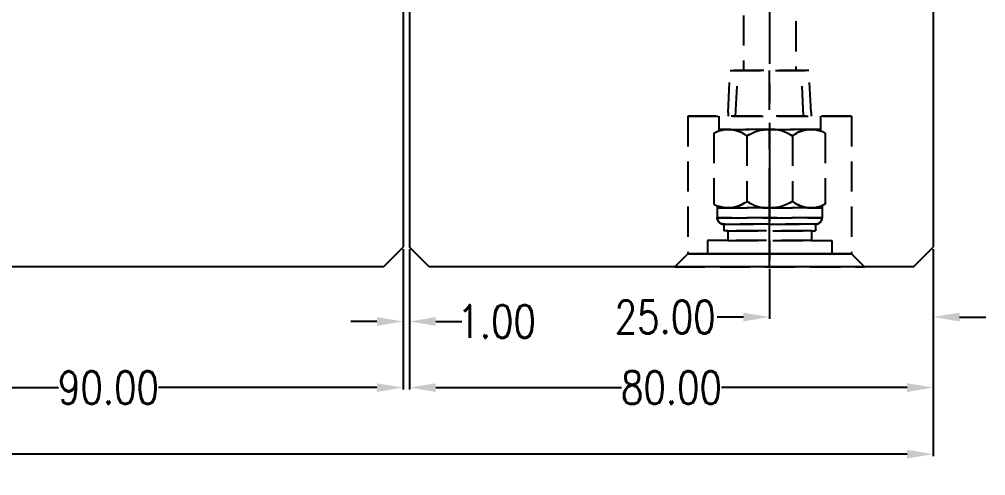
# Model space of a CAD drawing. Header units: millimetres. Extents: x 23490 to 24685, y -23248 to -22403.
# Drawn here: x 23681.6 to 23829.2, y -22842.4 to -22772.7 of the extents above; entities that cross this region are included whole.
import ezdxf

# ---------------------------------------------------------------- set-up
doc = ezdxf.new("R2010")
doc.units = ezdxf.units.MM
doc.header["$LTSCALE"] = 8
doc.linetypes.add('CENTER', pattern=[2, 1.25, -0.25, 0.25, -0.25])
doc.linetypes.add('HIDDEN', pattern=[0.375, 0.25, -0.125])
doc.layers.get('DEFPOINTS').update_dxf_attribs({"color": 6})
doc.layers.add('dim', color=3, linetype='Continuous', lineweight=15)
doc.layers.add('WT', color=4, linetype='Continuous')
doc.styles.get("Standard").update_dxf_attribs({"font": 'txt.shx', "width": 0.8, "bigfont": 'chineset.shx'})
doc.dimstyles.new('ISO-25', dxfattribs={"dimtxt": 5, "dimasz": 4, "dimexe": 0.3, "dimexo": 0.3, "dimtad": 0, "dimzin": 1, "dimdsep": 46, "dimtxsty": 'Standard', "dimcen": 0, "dimclrd": 3, "dimclre": 3, "dimclrt": 3, "dimazin": 0, "dimtfac": 1, "dimtofl": 0, "dimtmove": 0, "dimatfit": 0, "dimfxl": 0, "dimarcsym": 0})

# ---------------------------------------------------------------- blocks, each defined once
blk = doc.blocks.new('*D25799')
at = {"layer": 'DEFPOINTS', "color": 0}
for p in [(23740.17, -22807.49), (23741.17, -22807.49), (23741.17, -22818.82)]:
    blk.add_point(p, dxfattribs=at)
at = {"layer": 'dim', "color": 3, "lineweight": -2}
for p, q in [((23740.17, -22807.79), (23740.17, -22819.12)), ((23741.17, -22807.79), (23741.17, -22819.12)), ((23736.17, -22818.82), (23732.17, -22818.82)), ((23745.17, -22818.82), (23749.17, -22818.82))]:
    blk.add_line(p, q, dxfattribs=at)
at = {"layer": 'dim', "color": 3}
for points in [[(23736.17, -22819.49), (23736.17, -22818.15), (23740.17, -22818.82)], [(23745.17, -22818.15), (23745.17, -22819.49), (23741.17, -22818.82)]]:
    blk.add_solid(points, dxfattribs=at)
at = {"layer": 'dim', "color": 3, "insert": (23754.46, -22818.82), "char_height": 5, "attachment_point": 5}
blk.add_mtext('1.00', dxfattribs=at)
blk = doc.blocks.new('*D25800')
at = {"layer": 'DEFPOINTS', "color": 0}
for p in [(23741.17, -22807.49), (23821.17, -22807.49), (23821.17, -22828.91)]:
    blk.add_point(p, dxfattribs=at)
at = {"layer": 'dim', "color": 3, "lineweight": -2}
for p, q in [((23741.17, -22807.79), (23741.17, -22829.21)), ((23821.17, -22807.79), (23821.17, -22829.21)), ((23745.17, -22828.91), (23773.54, -22828.91)), ((23817.17, -22828.91), (23788.79, -22828.91))]:
    blk.add_line(p, q, dxfattribs=at)
at = {"layer": 'dim', "color": 3}
for points in [[(23745.17, -22828.25), (23745.17, -22829.58), (23741.17, -22828.91)], [(23817.17, -22829.58), (23817.17, -22828.25), (23821.17, -22828.91)]]:
    blk.add_solid(points, dxfattribs=at)
at = {"layer": 'dim', "color": 3, "insert": (23781.17, -22828.91), "char_height": 5, "attachment_point": 5}
blk.add_mtext('80.00', dxfattribs=at)
blk = doc.blocks.new('*D25801')
at = {"layer": 'DEFPOINTS', "color": 0}
for p in [(23650.17, -22807.49), (23740.17, -22807.49), (23740.17, -22828.91)]:
    blk.add_point(p, dxfattribs=at)
at = {"layer": 'dim', "color": 3, "lineweight": -2}
for p, q in [((23650.17, -22807.79), (23650.17, -22829.21)), ((23740.17, -22807.79), (23740.17, -22829.21)), ((23654.17, -22828.91), (23687.54, -22828.91)), ((23736.17, -22828.91), (23702.79, -22828.91))]:
    blk.add_line(p, q, dxfattribs=at)
at = {"layer": 'dim', "color": 3}
for points in [[(23654.17, -22828.25), (23654.17, -22829.58), (23650.17, -22828.91)], [(23736.17, -22829.58), (23736.17, -22828.25), (23740.17, -22828.91)]]:
    blk.add_solid(points, dxfattribs=at)
at = {"layer": 'dim', "color": 3, "insert": (23695.17, -22828.91), "char_height": 5, "attachment_point": 5}
blk.add_mtext('90.00', dxfattribs=at)
blk = doc.blocks.new('*D25804')
at = {"layer": 'DEFPOINTS', "color": 0}
for p in [(23530.17, -22807.49), (23821.17, -22807.49), (23821.17, -22839.08)]:
    blk.add_point(p, dxfattribs=at)
at = {"layer": 'dim', "color": 3, "lineweight": -2}
for p, q in [((23530.17, -22807.79), (23530.17, -22839.38)), ((23821.17, -22807.79), (23821.17, -22839.38)), ((23534.17, -22839.08), (23661.37, -22839.08)), ((23817.17, -22839.08), (23679.96, -22839.08))]:
    blk.add_line(p, q, dxfattribs=at)
at = {"layer": 'dim', "color": 3}
for points in [[(23534.17, -22838.41), (23534.17, -22839.74), (23530.17, -22839.08)], [(23817.17, -22839.74), (23817.17, -22838.41), (23821.17, -22839.08)]]:
    blk.add_solid(points, dxfattribs=at)
at = {"layer": 'dim', "color": 3, "insert": (23670.67, -22839.08), "char_height": 5, "attachment_point": 5}
blk.add_mtext('291.00', dxfattribs=at)
blk = doc.blocks.new('*D26575')
at = {"layer": 'DEFPOINTS', "color": 0}
for p in [(23821.17, -22807.49), (23796.17, -22810.49), (23796.17, -22818.14)]:
    blk.add_point(p, dxfattribs=at)
at = {"layer": 'dim', "color": 3, "lineweight": -2}
for p, q in [((23821.17, -22807.79), (23821.17, -22818.44)), ((23796.17, -22810.79), (23796.17, -22818.44)), ((23792.17, -22818.14), (23788.17, -22818.14)), ((23825.17, -22818.14), (23829.17, -22818.14))]:
    blk.add_line(p, q, dxfattribs=at)
at = {"layer": 'dim', "color": 3}
for points in [[(23792.17, -22818.81), (23792.17, -22817.47), (23796.17, -22818.14)], [(23825.17, -22817.47), (23825.17, -22818.81), (23821.17, -22818.14)]]:
    blk.add_solid(points, dxfattribs=at)
at = {"layer": 'dim', "color": 3, "insert": (23780.21, -22818.14), "char_height": 5, "attachment_point": 5}
blk.add_mtext('25.00', dxfattribs=at)
blk = doc.blocks.new('20160903.151524')
at = {"layer": 'WT', "color": 125, "linetype": 'HIDDEN', "ltscale": 2.3}
for p, q in [((-6.35, 23.56), (-6.01, 30)), ((-6.01, 30), (6.01, 30)), ((-5.19, 23), (-4.82, 30)), ((5.19, 23), (4.82, 30)), ((6.35, 23.56), (6.01, 30)), ((12.5, 23), (-12.5, 23)), ((-12.5, 23), (-12.5, 2)), ((-7.75, 23), (-7.75, 20.77)), ((-6.35, 23.56), (-6.35, 23)), ((6.35, 23.56), (6.35, 23)), ((7.75, 23), (7.75, 20.77)), ((12.5, 23), (12.5, 2)), ((-7.75, 21), (7.75, 21)), ((-8.5, 20.43), (-8.5, 9.57)), ((-3.5, 20.01), (-3.5, 9.99)), ((3.5, 20.01), (3.5, 9.99)), ((8.5, 20.43), (8.5, 9.57)), ((-8, 9.33), (-8, 7.51)), ((-8, 9), (8, 9)), ((8, 9.33), (8, 7.51)), ((8, 7.51), (-8, 7.51)), ((7, 6.51), (-7, 6.51)), ((-7, 6.51), (-7, 5.51)), ((7, 6.51), (7, 5.51)), ((-6.4, 5.51), (-7, 5.51)), ((-6.4, 5.51), (-7, 5.51)), ((6.4, 5.51), (-6.4, 5.51)), ((-6.4, 5.51), (-6.4, 4.01)), ((6.4, 5.51), (6.4, 4.01)), ((6.4, 5.51), (7, 5.51)), ((6.4, 5.51), (7, 5.51)), ((-9.5, 4.01), (-9.5, 2)), ((-6.4, 4.01), (-9.5, 4.01)), ((6.4, 4.01), (-6.4, 4.01)), ((6.4, 4.01), (9.5, 4.01)), ((9.5, 4.01), (9.5, 2)), ((-12.5, 2), (-14.5, 0)), ((-12.5, 2), (12.5, 2)), ((9.5, 2), (-9.5, 2)), ((12.5, 2), (14.5, 0)), ((-14.5, 0), (14.5, 0))]:
    blk.add_line(p, q, dxfattribs=at)
at = {"layer": 'WT', "color": 125, "linetype": 'CENTER', "ltscale": 1.5}
blk.add_line((0, 0), (0, 30), dxfattribs=at)
at = {"layer": 'WT', "color": 125, "linetype": 'HIDDEN', "ltscale": 2.3}
for centre, radius, start, end in [((-6.32, 16.53), 4.47, 50.9817, 119.248), ((0, 14.34), 6.66, 58.3016, 121.6984), ((6.32, 16.53), 4.47, 60.752, 129.0183), ((-6.32, 13.47), 4.47, 240.752, 309.0183), ((0, 15.66), 6.66, 238.3016, 301.6984), ((6.32, 13.47), 4.47, 230.9817, 299.248), ((-7, 7.51), 1, 180, 270), ((7, 7.51), 1, 270, 0)]:
    blk.add_arc(centre, radius, start, end, dxfattribs=at)

msp = doc.modelspace()

# ---------------------------------------------------------------- linework, layer by layer
at = {"linetype": 'Continuous'}
for p, q in [((23821.165, -22685.491), (23821.165, -22807.491)), ((23740.165, -22755.491), (23740.165, -22807.491)), ((23741.165, -22755.491), (23741.165, -22807.491)), ((23737.165, -22810.491), (23740.165, -22807.491)), ((23744.165, -22810.491), (23741.165, -22807.491)), ((23818.165, -22810.491), (23821.165, -22807.491)), ((23737.165, -22810.491), (23653.165, -22810.491)), ((23818.165, -22810.491), (23744.165, -22810.491))]:
    msp.add_line(p, q, dxfattribs=at)
at = {"layer": 'WT', "color": 125, "linetype": 'HIDDEN', "ltscale": 2.3}
for p, q in [((23800.165, -22738.491), (23800.165, -22780.491)), ((23792.165, -22744.491), (23792.165, -22780.491))]:
    msp.add_line(p, q, dxfattribs=at)
at = {"layer": 'WT', "color": 125, "linetype": 'CENTER', "ltscale": 1.5}
msp.add_line((23796.165, -22740.491), (23796.165, -22810.491), dxfattribs=at)

# ---------------------------------------------------------------- block references
at = {"layer": 'WT'}
msp.add_blockref('20160903.151524', (23796.165, -22810.491), dxfattribs=at)
at = {"layer": 'WT', "xscale": -1}
msp.add_blockref('20160903.151524', (23796.165, -22810.491), dxfattribs=at)

# ---------------------------------------------------------------- dimensions: what is measured, and where the dimension line sits
at = {"layer": 'dim'}
dim = msp.add_linear_dim(base=(23821.165, -22839.078), p1=(23530.165, -22807.491), p2=(23821.165, -22807.491), dimstyle='ISO-25', dxfattribs=at)
dim.commit()
dim.dimension.update_dxf_attribs({"geometry": '*D25804', "text_midpoint": (23670.665, -22839.078), "dimtype": 160})
for base, p1, p2, picture, middle in [((23740.165, -22828.912), (23650.165, -22807.491), (23740.165, -22807.491), '*D25801', (23695.165, -22828.912)), ((23741.165, -22818.82), (23740.165, -22807.491), (23741.165, -22807.491), '*D25799', (23754.457, -22818.82)), ((23821.165, -22828.912), (23741.165, -22807.491), (23821.165, -22807.491), '*D25800', (23781.165, -22828.912)), ((23796.165, -22818.138), (23821.165, -22807.491), (23796.165, -22810.491), '*D26575', (23780.207, -22818.138))]:
    dim = msp.add_linear_dim(base=base, p1=p1, p2=p2, dimstyle='ISO-25', dxfattribs=at)
    dim.commit()
    dim.dimension.update_dxf_attribs({"geometry": picture, "text_midpoint": middle})

doc.saveas('drawing.dxf')
